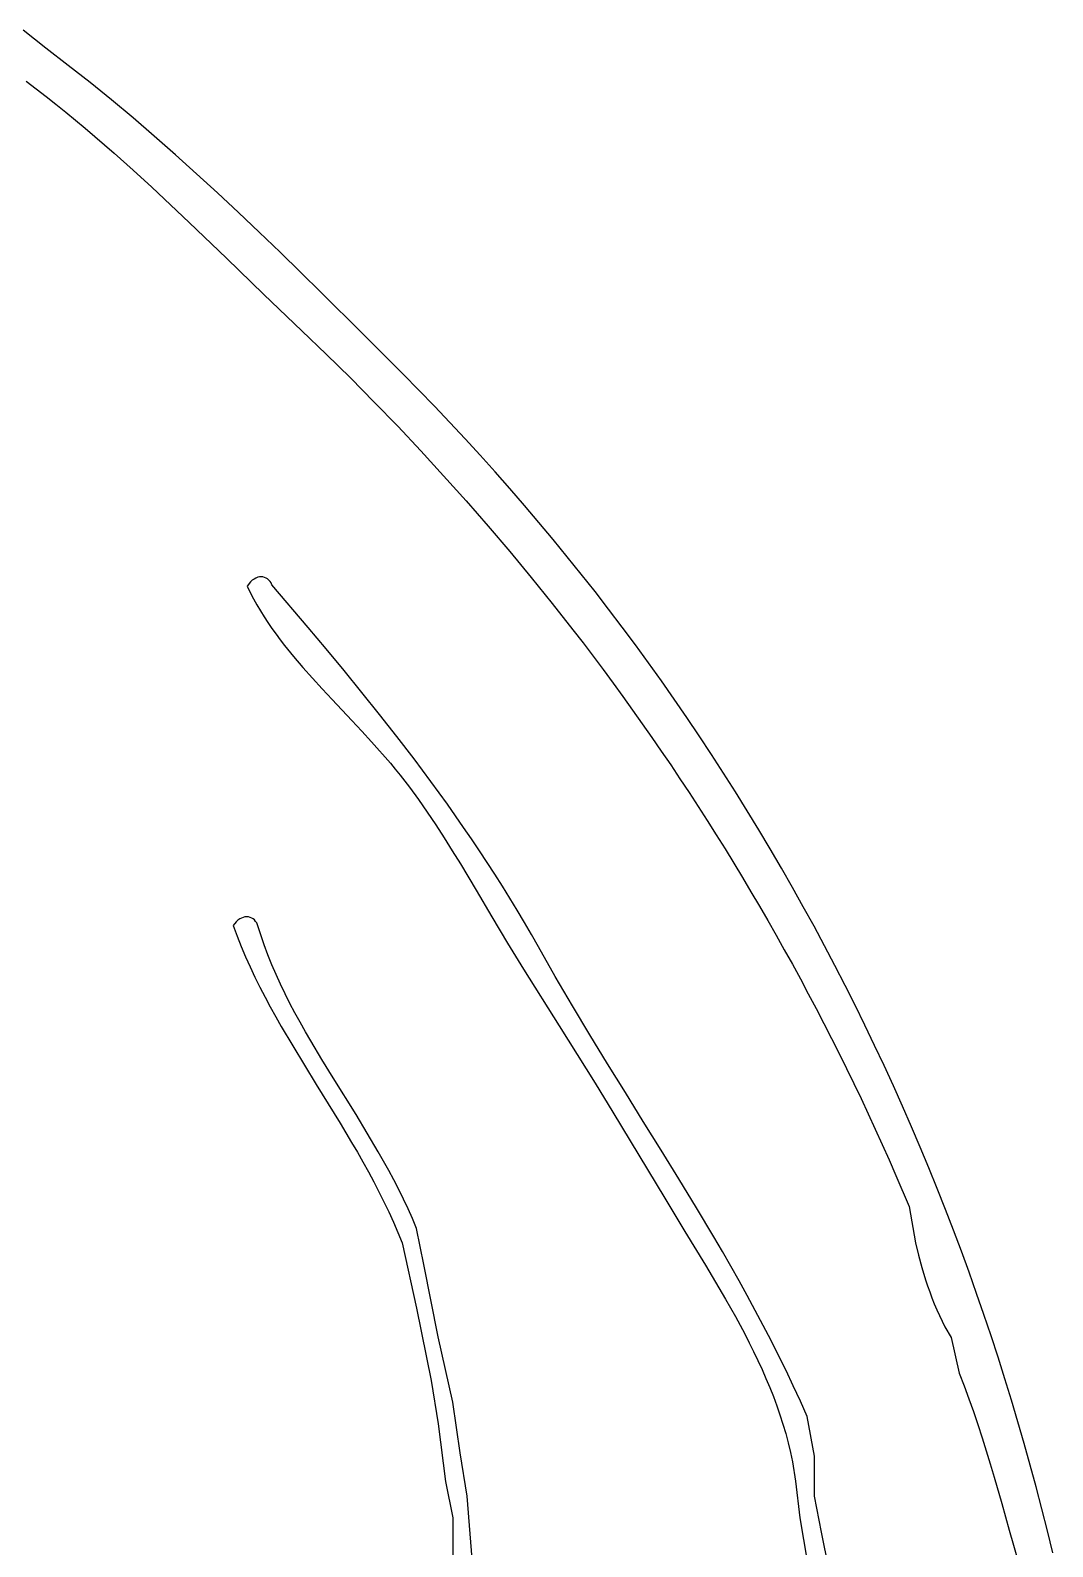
# Model space of a CAD drawing. Extents: x -38.8 to 24, y -17.1 to 3.4.
# Drawn here: x -32.291 to -30.877, y -1.138 to 0.958 of the extents above; entities that cross this region are included whole.
import ezdxf

# ---------------------------------------------------------------- set-up
doc = ezdxf.new("R2010")
doc.units = 0

msp = doc.modelspace()

# ---------------------------------------------------------------- linework, layer by layer
at = {"color": 7, "linetype": 'CONTINUOUS'}
for p, q in [((-32.284706, 0.945546), (-32.3003, 0.957898)), ((-32.269097, 0.933363), (-32.284706, 0.945546)), ((-32.238021, 0.909387), (-32.269097, 0.933363)), ((-32.208029, 0.885892), (-32.238021, 0.909387)), ((-32.296462, 0.88758), (-32.28256, 0.877131)), ((-32.193101, 0.8739), (-32.208029, 0.885892)), ((-32.28256, 0.877131), (-32.268766, 0.866519)), ((-32.268766, 0.866519), (-32.255074, 0.855751)), ((-32.178218, 0.861753), (-32.193101, 0.8739)), ((-32.14858, 0.837015), (-32.178218, 0.861753)), ((-32.255074, 0.855751), (-32.241479, 0.844832)), ((-32.241479, 0.844832), (-32.227974, 0.833771)), ((-32.227974, 0.833771), (-32.214554, 0.822573)), ((-32.214554, 0.822573), (-32.201212, 0.811246)), ((-32.119108, 0.811728), (-32.14858, 0.837015)), ((-32.201212, 0.811246), (-32.174738, 0.788227)), ((-32.089792, 0.785937), (-32.119108, 0.811728)), ((-32.174738, 0.788227), (-32.148506, 0.76477)), ((-32.060624, 0.75969), (-32.089792, 0.785937)), ((-32.148506, 0.76477), (-32.122465, 0.740926)), ((-32.031596, 0.733036), (-32.060624, 0.75969)), ((-32.122465, 0.740926), (-32.09657, 0.716749)), ((-32.09657, 0.716749), (-32.07077, 0.692293)), ((-32.002699, 0.70602), (-32.031596, 0.733036)), ((-32.07077, 0.692293), (-32.019265, 0.642753)), ((-31.973927, 0.678691), (-32.002699, 0.70602)), ((-31.945269, 0.651097), (-31.973927, 0.678691)), ((-31.916718, 0.623284), (-31.945269, 0.651097)), ((-32.019265, 0.642753), (-31.967565, 0.592734)), ((-31.888266, 0.595299), (-31.916718, 0.623284)), ((-31.967565, 0.592734), (-31.915284, 0.542661)), ((-31.831625, 0.539007), (-31.888266, 0.595299)), ((-31.915284, 0.542661), (-31.881395, 0.510132)), ((-31.775279, 0.4826), (-31.831625, 0.539007)), ((-31.881395, 0.510132), (-31.847983, 0.477249)), ((-31.731932, 0.438332), (-31.775279, 0.4826)), ((-31.847983, 0.477249), (-31.81505, 0.444015)), ((-31.81505, 0.444015), (-31.782597, 0.410429)), ((-31.710597, 0.415917), (-31.731932, 0.438332)), ((-31.782597, 0.410429), (-31.750627, 0.376493)), ((-31.689488, 0.393317), (-31.710597, 0.415917)), ((-31.668606, 0.370533), (-31.689488, 0.393317)), ((-31.750627, 0.376493), (-31.719141, 0.342209)), ((-31.647951, 0.347568), (-31.668606, 0.370533)), ((-31.719141, 0.342209), (-31.68814, 0.307577)), ((-31.627524, 0.324422), (-31.647951, 0.347568)), ((-31.607325, 0.301097), (-31.627524, 0.324422)), ((-31.68814, 0.307577), (-31.657626, 0.272597)), ((-31.587355, 0.277596), (-31.607325, 0.301097)), ((-31.657626, 0.272597), (-31.6276, 0.237273)), ((-31.567615, 0.253919), (-31.587355, 0.277596)), ((-31.548104, 0.230069), (-31.567615, 0.253919)), ((-31.6276, 0.237273), (-31.598064, 0.201603)), ((-31.528824, 0.206047), (-31.548104, 0.230069)), ((-31.986197, 0.195276), (-31.990908, 0.189332)), ((-31.990908, 0.189332), (-31.986652, 0.180655)), ((-31.983736, 0.197537), (-31.986197, 0.195276)), ((-31.981236, 0.199344), (-31.983736, 0.197537)), ((-31.978718, 0.200714), (-31.981236, 0.199344)), ((-31.976207, 0.201662), (-31.978718, 0.200714)), ((-31.973724, 0.202204), (-31.976207, 0.201662)), ((-31.971293, 0.202356), (-31.973724, 0.202204)), ((-31.968936, 0.202135), (-31.971293, 0.202356)), ((-31.966676, 0.201555), (-31.968936, 0.202135)), ((-31.964536, 0.200633), (-31.966676, 0.201555)), ((-31.962539, 0.199385), (-31.964536, 0.200633)), ((-31.960708, 0.197827), (-31.962539, 0.199385)), ((-31.959065, 0.195974), (-31.960708, 0.197827)), ((-31.957633, 0.193842), (-31.959065, 0.195974)), ((-31.956435, 0.191447), (-31.957633, 0.193842)), ((-31.90632, 0.132381), (-31.956435, 0.191447)), ((-31.956435, 0.191447), (-31.956435, 0.191447)), ((-31.598064, 0.201603), (-31.569019, 0.16559)), ((-31.509775, 0.181855), (-31.528824, 0.206047)), ((-31.986652, 0.180655), (-31.982158, 0.172101)), ((-31.982158, 0.172101), (-31.977437, 0.163665)), ((-31.490957, 0.157494), (-31.509775, 0.181855)), ((-31.977437, 0.163665), (-31.9725, 0.155342)), ((-31.9725, 0.155342), (-31.96736, 0.147124)), ((-31.96736, 0.147124), (-31.962026, 0.139007)), ((-31.569019, 0.16559), (-31.540468, 0.129235)), ((-31.472371, 0.132966), (-31.490957, 0.157494)), ((-31.962026, 0.139007), (-31.956511, 0.130985)), ((-31.956511, 0.130985), (-31.950826, 0.123053)), ((-31.881407, 0.10262), (-31.90632, 0.132381)), ((-31.540468, 0.129235), (-31.526377, 0.110929)), ((-31.454017, 0.108273), (-31.472371, 0.132966)), ((-31.950826, 0.123053), (-31.944981, 0.115203)), ((-31.944981, 0.115203), (-31.938989, 0.107432)), ((-31.938989, 0.107432), (-31.926608, 0.092099)), ((-31.526377, 0.110929), (-31.512411, 0.092539)), ((-31.435897, 0.083417), (-31.454017, 0.108273)), ((-31.926608, 0.092099), (-31.913772, 0.077009)), ((-31.856649, 0.072675), (-31.881407, 0.10262)), ((-31.512411, 0.092539), (-31.498568, 0.074063)), ((-31.913772, 0.077009), (-31.900573, 0.062115)), ((-31.832092, 0.042524), (-31.856649, 0.072675)), ((-31.498568, 0.074063), (-31.48485, 0.055502)), ((-31.418009, 0.058399), (-31.435897, 0.083417)), ((-31.900573, 0.062115), (-31.887099, 0.047372)), ((-31.887099, 0.047372), (-31.873443, 0.032734)), ((-31.807778, 0.012144), (-31.832092, 0.042524)), ((-31.48485, 0.055502), (-31.471256, 0.036856)), ((-31.400356, 0.03322), (-31.418009, 0.058399)), ((-31.873443, 0.032734), (-31.845943, 0.003592)), ((-31.471256, 0.036856), (-31.457787, 0.018126)), ((-31.382938, 0.007883), (-31.400356, 0.03322)), ((-31.845943, 0.003592), (-31.83228, -0.011005)), ((-31.783754, -0.018489), (-31.807778, 0.012144)), ((-31.457787, 0.018126), (-31.444442, -0.000689)), ((-31.365754, -0.017611), (-31.382938, 0.007883)), ((-31.83228, -0.011005), (-31.818797, -0.025679)), ((-31.760063, -0.049397), (-31.783754, -0.018489)), ((-31.444442, -0.000689), (-31.431223, -0.019588)), ((-31.431223, -0.019588), (-31.418128, -0.038571)), ((-31.348806, -0.04326), (-31.365754, -0.017611)), ((-31.818797, -0.025679), (-31.79273, -0.055444)), ((-31.418128, -0.038571), (-31.405159, -0.057639)), ((-31.79273, -0.055444), (-31.785997, -0.063587)), ((-31.73675, -0.080604), (-31.760063, -0.049397)), ((-31.405159, -0.057639), (-31.392316, -0.07679)), ((-31.332094, -0.069062), (-31.348806, -0.04326)), ((-31.785997, -0.063587), (-31.779379, -0.071824)), ((-31.779379, -0.071824), (-31.76647, -0.088562)), ((-31.713859, -0.112132), (-31.73675, -0.080604)), ((-31.392316, -0.07679), (-31.379598, -0.096025)), ((-31.315618, -0.095017), (-31.332094, -0.069062)), ((-31.76647, -0.088562), (-31.75396, -0.105621)), ((-31.379598, -0.096025), (-31.367006, -0.115344)), ((-31.299379, -0.121121), (-31.315618, -0.095017)), ((-31.75396, -0.105621), (-31.741808, -0.122965)), ((-31.741808, -0.122965), (-31.729971, -0.140555)), ((-31.702585, -0.128025), (-31.713859, -0.112132)), ((-31.367006, -0.115344), (-31.354541, -0.134747)), ((-31.283378, -0.147374), (-31.299379, -0.121121)), ((-31.729971, -0.140555), (-31.718407, -0.158356)), ((-31.691434, -0.144006), (-31.702585, -0.128025)), ((-31.680411, -0.160079), (-31.691434, -0.144006)), ((-31.354541, -0.134747), (-31.342202, -0.154233)), ((-31.718407, -0.158356), (-31.707074, -0.176331)), ((-31.669521, -0.176247), (-31.680411, -0.160079)), ((-31.342202, -0.154233), (-31.329989, -0.173802)), ((-31.267615, -0.173774), (-31.283378, -0.147374)), ((-31.707074, -0.176331), (-31.69593, -0.194443)), ((-31.65877, -0.192513), (-31.669521, -0.176247)), ((-31.329989, -0.173802), (-31.317903, -0.193455)), ((-31.252091, -0.200319), (-31.267615, -0.173774)), ((-31.69593, -0.194443), (-31.67404, -0.230932)), ((-31.648163, -0.208879), (-31.65877, -0.192513)), ((-31.637707, -0.225349), (-31.648163, -0.208879)), ((-31.317903, -0.193455), (-31.305944, -0.21319)), ((-31.236806, -0.227008), (-31.252091, -0.200319)), ((-31.627405, -0.241925), (-31.637707, -0.225349)), ((-31.305944, -0.21319), (-31.294112, -0.233008)), ((-31.22176, -0.253838), (-31.236806, -0.227008)), ((-31.67404, -0.230932), (-31.652399, -0.267528)), ((-31.617266, -0.258611), (-31.627405, -0.241925)), ((-31.294112, -0.233008), (-31.282407, -0.252909)), ((-32.003458, -0.27233), (-32.005748, -0.27441)), ((-32.001085, -0.270648), (-32.003458, -0.27233)), ((-31.998655, -0.269356), (-32.001085, -0.270648)), ((-31.996199, -0.268446), (-31.998655, -0.269356)), ((-31.993743, -0.267909), (-31.996199, -0.268446)), ((-31.991318, -0.267739), (-31.993743, -0.267909)), ((-31.988952, -0.267925), (-31.991318, -0.267739)), ((-31.986673, -0.268461), (-31.988952, -0.267925)), ((-31.98451, -0.269338), (-31.986673, -0.268461)), ((-31.982491, -0.270547), (-31.98451, -0.269338)), ((-31.980646, -0.272082), (-31.982491, -0.270547)), ((-31.979002, -0.273933), (-31.980646, -0.272082)), ((-31.652399, -0.267528), (-31.630672, -0.303939)), ((-31.607292, -0.275409), (-31.617266, -0.258611)), ((-31.282407, -0.252909), (-31.27083, -0.272893)), ((-31.206955, -0.280809), (-31.22176, -0.253838)), ((-32.005748, -0.27441), (-32.009958, -0.279797)), ((-32.009958, -0.279797), (-32.004625, -0.294309)), ((-31.977589, -0.276093), (-31.979002, -0.273933)), ((-31.976435, -0.278553), (-31.977589, -0.276093)), ((-31.967292, -0.306618), (-31.976435, -0.278553)), ((-31.976435, -0.278553), (-31.976435, -0.278553)), ((-31.597491, -0.292321), (-31.607292, -0.275409)), ((-31.587868, -0.309352), (-31.597491, -0.292321)), ((-31.27083, -0.272893), (-31.259381, -0.292959)), ((-31.259381, -0.292959), (-31.248059, -0.313107)), ((-31.19239, -0.307918), (-31.206955, -0.280809)), ((-32.004625, -0.294309), (-31.998944, -0.308671)), ((-31.998944, -0.308671), (-31.992936, -0.322894)), ((-31.962146, -0.320416), (-31.967292, -0.306618)), ((-31.630672, -0.303939), (-31.608521, -0.33987)), ((-31.564724, -0.350105), (-31.587868, -0.309352)), ((-31.248059, -0.313107), (-31.236865, -0.333338)), ((-31.178066, -0.335164), (-31.19239, -0.307918)), ((-31.992936, -0.322894), (-31.986623, -0.336986)), ((-31.956647, -0.334071), (-31.962146, -0.320416)), ((-31.950821, -0.347593), (-31.956647, -0.334071)), ((-31.236865, -0.333338), (-31.2258, -0.353651)), ((-31.163984, -0.362545), (-31.178066, -0.335164)), ((-31.986623, -0.336986), (-31.980029, -0.350957)), ((-31.980029, -0.350957), (-31.973174, -0.364818)), ((-31.944691, -0.360991), (-31.950821, -0.347593)), ((-31.608521, -0.33987), (-31.559125, -0.418432)), ((-31.541028, -0.390548), (-31.564724, -0.350105)), ((-31.2258, -0.353651), (-31.214863, -0.374045)), ((-31.973174, -0.364818), (-31.966082, -0.378579)), ((-31.93828, -0.374276), (-31.944691, -0.360991)), ((-31.931612, -0.387458), (-31.93828, -0.374276)), ((-31.214863, -0.374045), (-31.204055, -0.394522)), ((-31.150144, -0.39006), (-31.163984, -0.362545)), ((-31.966082, -0.378579), (-31.958775, -0.392248)), ((-31.958775, -0.392248), (-31.951274, -0.405836)), ((-31.924712, -0.400547), (-31.931612, -0.387458)), ((-31.516894, -0.430743), (-31.541028, -0.390548)), ((-31.204055, -0.394522), (-31.193376, -0.41508)), ((-31.136547, -0.417706), (-31.150144, -0.39006)), ((-31.951274, -0.405836), (-31.943602, -0.419353)), ((-31.917602, -0.413552), (-31.924712, -0.400547)), ((-31.910308, -0.426483), (-31.917602, -0.413552)), ((-31.559125, -0.418432), (-31.509784, -0.49778)), ((-31.193376, -0.41508), (-31.182826, -0.435719)), ((-31.123193, -0.445483), (-31.136547, -0.417706)), ((-31.943602, -0.419353), (-31.927833, -0.446212)), ((-31.902852, -0.43935), (-31.910308, -0.426483)), ((-31.88755, -0.464933), (-31.902852, -0.43935)), ((-31.49244, -0.470751), (-31.516894, -0.430743)), ((-31.182826, -0.435719), (-31.172405, -0.45644)), ((-31.927833, -0.446212), (-31.911647, -0.472905)), ((-31.172405, -0.45644), (-31.162113, -0.477242)), ((-31.110083, -0.473388), (-31.123193, -0.445483)), ((-31.911647, -0.472905), (-31.895222, -0.499508)), ((-31.871888, -0.490379), (-31.88755, -0.464933)), ((-31.467783, -0.510633), (-31.49244, -0.470751)), ((-31.162113, -0.477242), (-31.151951, -0.498126)), ((-31.097217, -0.50142), (-31.110083, -0.473388)), ((-31.895222, -0.499508), (-31.878733, -0.526102)), ((-31.840242, -0.54118), (-31.871888, -0.490379)), ((-31.509784, -0.49778), (-31.485296, -0.537583)), ((-31.151951, -0.498126), (-31.141919, -0.51909)), ((-31.084595, -0.529577), (-31.097217, -0.50142)), ((-31.443038, -0.550451), (-31.467783, -0.510633)), ((-31.141919, -0.51909), (-31.132017, -0.540135)), ((-31.878733, -0.526102), (-31.862361, -0.552764)), ((-31.824639, -0.566693), (-31.840242, -0.54118)), ((-31.485296, -0.537583), (-31.461017, -0.577384)), ((-31.132017, -0.540135), (-31.122245, -0.561261)), ((-31.072219, -0.557858), (-31.084595, -0.529577)), ((-31.862361, -0.552764), (-31.846281, -0.579573)), ((-31.418323, -0.590266), (-31.443038, -0.550451)), ((-31.122245, -0.561261), (-31.112603, -0.582467)), ((-31.060089, -0.58626), (-31.072219, -0.557858)), ((-31.846281, -0.579573), (-31.838407, -0.593058)), ((-31.809437, -0.592387), (-31.824639, -0.566693)), ((-31.461017, -0.577384), (-31.413343, -0.656716)), ((-31.112603, -0.582467), (-31.103092, -0.603754)), ((-31.048205, -0.614782), (-31.060089, -0.58626)), ((-31.838407, -0.593058), (-31.830673, -0.606608)), ((-31.830673, -0.606608), (-31.823101, -0.620235)), ((-31.802045, -0.605326), (-31.809437, -0.592387)), ((-31.794825, -0.61834), (-31.802045, -0.605326)), ((-31.393754, -0.630139), (-31.418323, -0.590266)), ((-31.103092, -0.603754), (-31.093712, -0.625121)), ((-31.823101, -0.620235), (-31.815713, -0.633948)), ((-31.7878, -0.631439), (-31.794825, -0.61834)), ((-31.093712, -0.625121), (-31.075345, -0.668095)), ((-31.036567, -0.643423), (-31.048205, -0.614782)), ((-31.815713, -0.633948), (-31.808532, -0.647757)), ((-31.808532, -0.647757), (-31.80158, -0.661671)), ((-31.780994, -0.644633), (-31.7878, -0.631439)), ((-31.77443, -0.657931), (-31.780994, -0.644633)), ((-31.369447, -0.67013), (-31.393754, -0.630139)), ((-31.025177, -0.672181), (-31.036567, -0.643423)), ((-31.80158, -0.661671), (-31.794879, -0.6757)), ((-31.768134, -0.671344), (-31.77443, -0.657931)), ((-31.413343, -0.656716), (-31.399537, -0.679702)), ((-31.345519, -0.710303), (-31.369447, -0.67013)), ((-31.075345, -0.668095), (-31.066435, -0.718553)), ((-31.794879, -0.6757), (-31.788451, -0.689855)), ((-31.788451, -0.689855), (-31.776503, -0.71858)), ((-31.762127, -0.684881), (-31.768134, -0.671344)), ((-31.756435, -0.698553), (-31.762127, -0.684881)), ((-31.399537, -0.679702), (-31.385473, -0.702781)), ((-31.014035, -0.701054), (-31.025177, -0.672181)), ((-31.746435, -0.748553), (-31.756435, -0.698553)), ((-31.385473, -0.702781), (-31.357077, -0.749304)), ((-31.333733, -0.730476), (-31.345519, -0.710303)), ((-31.003141, -0.730041), (-31.014035, -0.701054)), ((-31.776503, -0.71858), (-31.756435, -0.808553)), ((-31.322086, -0.750717), (-31.333733, -0.730476)), ((-31.066435, -0.718553), (-31.062312, -0.73533)), ((-30.992496, -0.759139), (-31.003141, -0.730041)), ((-31.726435, -0.848553), (-31.746435, -0.748553)), ((-31.357077, -0.749304), (-31.342999, -0.772793)), ((-31.310592, -0.771033), (-31.322086, -0.750717)), ((-31.062312, -0.73533), (-31.057721, -0.752326)), ((-31.057721, -0.752326), (-31.05261, -0.769368)), ((-31.342999, -0.772793), (-31.32917, -0.796464)), ((-31.299266, -0.791433), (-31.310592, -0.771033)), ((-31.05261, -0.769368), (-31.049844, -0.777852)), ((-30.982101, -0.788347), (-30.992496, -0.759139)), ((-31.32917, -0.796464), (-31.315715, -0.820337)), ((-31.288122, -0.811924), (-31.299266, -0.791433)), ((-31.049844, -0.777852), (-31.046929, -0.786282)), ((-31.046929, -0.786282), (-31.043858, -0.794637)), ((-31.043858, -0.794637), (-31.040626, -0.802896)), ((-30.971955, -0.817664), (-30.982101, -0.788347)), ((-31.756435, -0.808553), (-31.736435, -0.908553)), ((-31.277174, -0.832514), (-31.288122, -0.811924)), ((-31.040626, -0.802896), (-31.037225, -0.811036)), ((-31.037225, -0.811036), (-31.03365, -0.819036)), ((-31.315715, -0.820337), (-31.309167, -0.832357)), ((-31.309167, -0.832357), (-31.302761, -0.844437)), ((-31.266438, -0.85321), (-31.277174, -0.832514)), ((-31.03365, -0.819036), (-31.029894, -0.826874)), ((-31.029894, -0.826874), (-31.02595, -0.834529)), ((-31.02595, -0.834529), (-31.017476, -0.849203)), ((-30.962059, -0.847087), (-30.971955, -0.817664)), ((-31.706435, -0.938553), (-31.726435, -0.848553)), ((-31.302761, -0.844437), (-31.296512, -0.856578)), ((-31.296512, -0.856578), (-31.290436, -0.868783)), ((-31.255927, -0.87402), (-31.266438, -0.85321)), ((-31.017476, -0.849203), (-31.006435, -0.898553)), ((-30.952415, -0.876616), (-30.962059, -0.847087)), ((-31.290436, -0.868783), (-31.284548, -0.881057)), ((-31.245657, -0.894952), (-31.255927, -0.87402)), ((-30.943021, -0.906248), (-30.952415, -0.876616)), ((-31.284548, -0.881057), (-31.278864, -0.8934)), ((-31.278864, -0.8934), (-31.273401, -0.905817)), ((-31.235642, -0.916013), (-31.245657, -0.894952)), ((-31.006435, -0.898553), (-30.999498, -0.916173)), ((-31.736435, -0.908553), (-31.726435, -0.968553)), ((-31.273401, -0.905817), (-31.268174, -0.918309)), ((-31.268174, -0.918309), (-31.263199, -0.93088)), ((-31.225896, -0.937211), (-31.235642, -0.916013)), ((-30.999498, -0.916173), (-30.992865, -0.933918)), ((-30.93388, -0.935982), (-30.943021, -0.906248)), ((-31.696435, -1.008553), (-31.706435, -0.938553)), ((-31.263199, -0.93088), (-31.258491, -0.943532)), ((-31.216435, -0.958553), (-31.225896, -0.937211)), ((-30.992865, -0.933918), (-30.986507, -0.951775)), ((-30.924991, -0.965816), (-30.93388, -0.935982)), ((-31.258491, -0.943532), (-31.254067, -0.956268)), ((-31.254067, -0.956268), (-31.249942, -0.969091)), ((-31.206435, -1.013553), (-31.216435, -0.958553)), ((-30.986507, -0.951775), (-30.980395, -0.969731)), ((-31.726435, -0.968553), (-31.716435, -1.048553)), ((-31.249942, -0.969091), (-31.246132, -0.982004)), ((-31.246132, -0.982004), (-31.242653, -0.995009)), ((-30.980395, -0.969731), (-30.974501, -0.987773)), ((-30.916355, -0.995749), (-30.924991, -0.965816)), ((-31.242653, -0.995009), (-31.23952, -1.00811)), ((-30.974501, -0.987773), (-30.968796, -1.00589)), ((-30.968796, -1.00589), (-30.963253, -1.024069)), ((-30.907973, -1.025778), (-30.916355, -0.995749)), ((-31.686435, -1.068553), (-31.696435, -1.008553)), ((-31.23952, -1.00811), (-31.23675, -1.021308)), ((-31.23675, -1.021308), (-31.232362, -1.04801)), ((-31.206435, -1.068553), (-31.206435, -1.013553)), ((-30.963253, -1.024069), (-30.957842, -1.042297)), ((-30.899844, -1.055903), (-30.907973, -1.025778)), ((-31.232362, -1.04801), (-31.226435, -1.098553)), ((-30.957842, -1.042297), (-30.947302, -1.078851)), ((-31.716435, -1.048553), (-31.706435, -1.098553)), ((-31.666435, -1.318553), (-31.686435, -1.068553)), ((-31.196435, -1.118553), (-31.206435, -1.068553)), ((-30.89197, -1.08612), (-30.899844, -1.055903)), ((-30.947302, -1.078851), (-30.936951, -1.115451)), ((-30.884351, -1.11643), (-30.89197, -1.08612)), ((-31.706435, -1.098553), (-31.706435, -1.153553)), ((-31.226435, -1.098553), (-31.216435, -1.158553)), ((-31.186435, -1.168553), (-31.196435, -1.118553)), ((-30.936951, -1.115451), (-30.915897, -1.188392)), ((-30.876988, -1.14683), (-30.884351, -1.11643))]:
    msp.add_line(p, q, dxfattribs=at)

doc.saveas('drawing.dxf')
